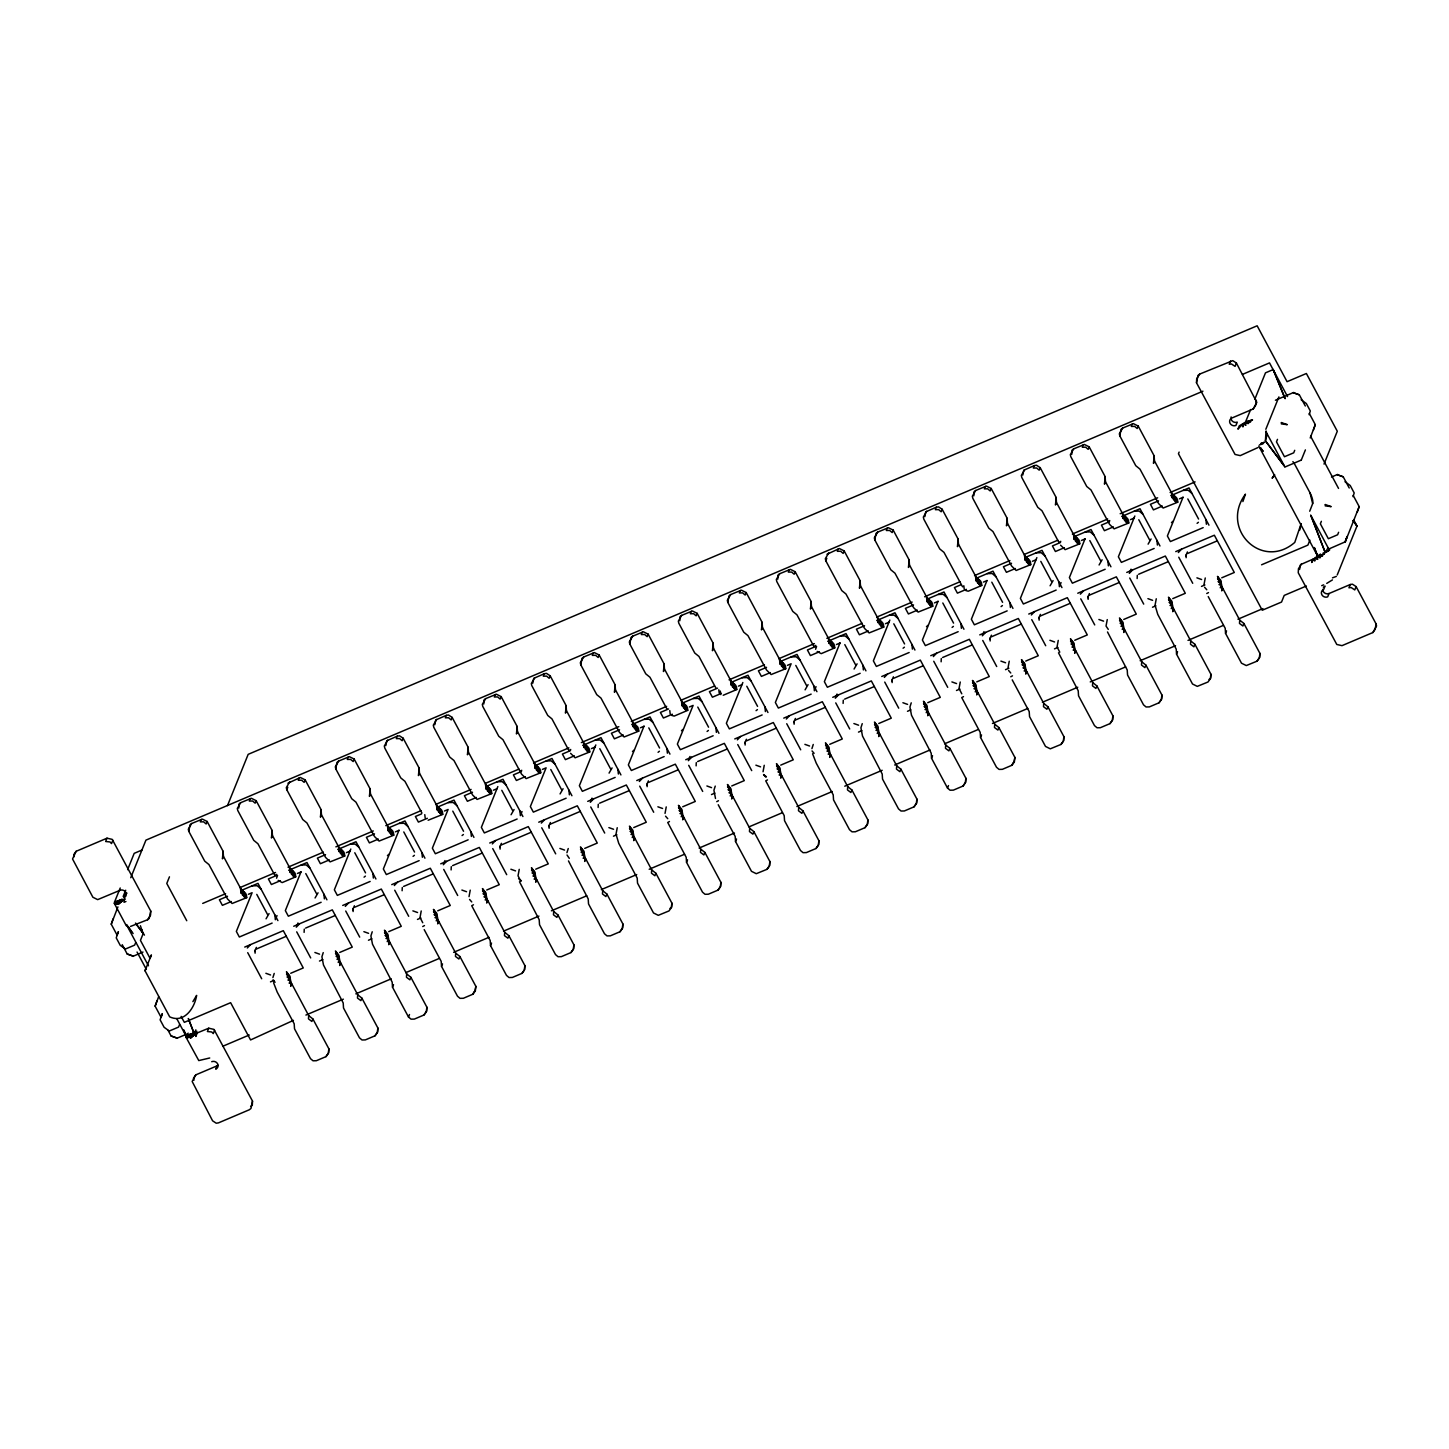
<?xml version="1.0" encoding="UTF-8"?>
<svg xmlns="http://www.w3.org/2000/svg" width="1449" height="1449" viewBox="0 0 1449 1449"><rect width="100%" height="100%" fill="white"/><g stroke="black" fill="none" stroke-linecap="round" stroke-linejoin="round"><path stroke-width="1.5" d="M74.261 856.667L73.79 854.584L76.127 851.306L107.009 838.192L112.207 839.369L150.75 911.077L150.551 915.116L147.563 919.753L130.464 926.454M238.795 808.053L238.994 803.996L240.661 802.692L251.365 798.29L256.147 800.681L272.122 830.476L272.448 835.53L289.438 867.263C291.774 871.737 295.795 870.559 295.705 876.862L282.193 882.586L278.19 880.394M209.725 1057.987L198.785 1060.577L186.142 1037.502L208.747 1028.21L213.945 1029.388L252.506 1101.095L252.307 1105.134L250.641 1106.456M291.702 983.835L290.706 986.316L290.959 982.295L289.22 983.255L290.343 980.701L287.971 980.067L289.891 979.144L287.065 976.952L289.619 977.749L286.522 974.145L289.565 976.59L286.413 971.826L289.709 975.757L290.959 982.295L308.691 1015.568L312.893 1018.973L328.851 1048.768L328.651 1052.825L325.971 1056.629L316.335 1060.722L313.02 1060.795L310.484 1058.639L294.527 1028.826L294.183 1023.773L277.194 992.058L273.553 982.694M385.796 745.619L386.738 740.801L397.298 736.146L399.507 735.82L403.166 738.229L419.123 768.042L419.449 773.096L436.439 804.811C438.775 809.303 442.796 808.125 442.706 814.41L428.125 820.243M340.714 963.024L339.7 965.505L339.972 961.484L338.215 962.444L339.338 959.89L336.983 959.238L338.885 958.332L336.059 956.141L338.613 956.938L335.516 953.333L338.559 955.779L335.407 951.015L338.722 954.945L339.972 961.484L357.704 994.739L361.888 998.144L377.845 1027.957L377.646 1032.014L374.983 1035.818L365.329 1039.911L362.015 1039.984L359.479 1037.828L343.522 1008.015L343.196 1002.962L323.471 964.98L321.913 956.757L323.236 952.609M434.791 724.79L435.732 719.99L446.31 715.335L448.502 715.009L452.16 717.418L468.118 747.231L468.462 752.266L485.451 784C487.788 788.491 491.809 787.314 491.718 793.599L477.119 799.413L472.555 794.958L453.954 760.49L449.751 757.084L433.794 727.289L433.305 725.206L436.656 719.428M389.709 942.194L388.712 944.694L388.966 940.673L387.227 941.633L388.35 939.079L385.977 938.427L387.879 937.521L385.054 935.329L387.626 936.126L384.528 932.522L387.571 934.967L384.42 930.204L387.716 934.134L388.966 940.673L406.698 973.927L410.882 977.332L426.857 1007.146L426.64 1011.185L423.977 1014.988L414.342 1019.1L411.027 1019.154L408.491 1016.999L392.516 987.204L392.19 982.15L372.484 944.168L370.908 935.945L372.23 931.779M483.803 703.979L484.002 699.939L485.669 698.617L496.373 694.216L501.155 696.607L517.13 726.42L517.456 731.455L534.446 763.188C536.782 767.68 540.803 766.503 540.712 772.788L526.132 778.602L521.549 774.146L502.948 739.678L498.764 736.273L482.789 706.478L482.318 704.395L485.669 698.617M438.703 921.383L437.707 923.882L437.978 919.861L436.221 920.821L437.344 918.268L434.99 917.615L436.892 916.71L434.066 914.518L436.62 915.297L433.523 911.711L436.566 914.156L433.414 909.392L436.729 913.323L437.978 919.861L455.692 953.116L459.894 956.521L475.852 986.334L474.928 991.152M532.797 683.167L533.739 678.349L544.317 673.713L546.508 673.387L550.167 675.795L566.124 705.609L566.45 710.644L583.44 742.377C585.776 746.869 589.815 745.692 589.707 751.977L575.126 757.791L570.562 753.317M487.715 900.572L486.701 903.053L486.973 899.05L485.234 899.992L486.357 897.456L483.984 896.804L485.886 895.899L483.06 893.707L485.632 894.486L482.535 890.9L485.56 893.327L482.408 888.581L485.723 892.493L486.973 899.05L504.705 932.305L508.889 935.71L524.846 965.523L524.647 969.562L521.984 973.366L512.348 977.459L509.034 977.532L506.48 975.376L490.523 945.581L490.197 940.528L471.722 905.734L473.461 904.774M536.71 879.76L535.713 882.242L535.967 878.239L534.228 879.181L535.351 876.627L532.978 875.993L534.898 875.087L532.073 872.896L534.627 873.675L531.529 870.088L534.572 872.515L531.421 867.77L534.735 871.682L535.967 878.239L553.699 911.493L557.901 914.899L573.858 944.712L573.659 948.751L570.978 952.554L561.343 956.648L558.028 956.72L555.492 954.565L539.535 924.752L539.191 919.717L519.485 881.735M585.722 858.949L584.708 861.431L584.979 857.41L583.222 858.369L584.364 855.816L581.991 855.182L583.893 854.276L581.067 852.066L583.621 852.863L580.542 849.277L583.567 851.704L580.415 846.959L583.73 850.871L584.979 857.41L602.712 890.682L606.896 894.087L622.853 923.901L622.653 927.94L619.991 931.743L610.337 935.837L607.022 935.909L604.487 933.754L588.529 903.941L588.203 898.905L568.479 860.923M679.816 620.733L680.016 616.676L681.664 615.372L692.387 610.971L697.168 613.362L713.125 643.157L713.469 648.21L730.459 679.943C732.796 684.417 736.817 683.24 736.726 689.543L723.214 695.266M634.716 838.138L633.72 840.619L633.974 836.598L632.235 837.558L633.358 835.004L630.985 834.37L632.905 833.447L630.061 831.255L632.633 832.052L629.536 828.448L632.579 830.893L629.427 826.147L632.724 830.06L633.974 836.598L651.706 869.871L655.89 873.276L671.865 903.071L671.666 907.128L669.999 908.451M683.729 817.327L682.714 819.808L682.986 815.787L681.229 816.747L682.352 814.193L679.998 813.559L681.899 812.635L679.074 810.444L681.628 811.241L678.53 807.636L681.573 810.082L678.422 805.318L681.736 809.248L682.986 815.787L700.7 849.06L704.902 852.465L720.859 882.26L720.66 886.317L717.998 890.121L708.344 894.214L705.029 894.287L702.493 892.131L686.536 862.318L686.192 857.283L667.735 822.489L669.474 821.529M777.805 579.111L778.004 575.054L779.671 573.732L790.393 569.348L795.175 571.721L811.132 601.534L811.458 606.588L828.448 638.321C830.802 642.795 834.823 641.617 834.715 647.902L821.221 653.644L817.2 651.452M732.723 796.515L731.709 798.997L731.98 794.976L730.242 795.936L731.365 793.382L728.992 792.748L730.894 791.824L728.068 789.633L730.64 790.429L727.543 786.825L730.568 789.27L727.416 784.507L730.731 788.437L731.98 794.976L749.713 828.248L753.897 831.654L769.854 861.449L769.654 865.506L766.992 869.309L756.287 873.693L751.488 871.32L735.531 841.507L735.204 836.453L718.215 804.738M781.717 775.704L780.721 778.185L780.975 774.164L779.236 775.124L780.359 772.571L778.004 771.919L779.906 771.013L777.081 768.821L779.634 769.618L776.537 766.014L779.58 768.459L776.429 763.695L779.743 767.626L780.975 774.164L798.707 807.419L802.909 810.824L818.866 840.637L818.667 844.695L816.004 848.498L806.35 852.592L803.036 852.664L800.5 850.509L784.543 820.695L784.199 815.642L765.742 780.848L767.481 779.906M830.73 754.875L829.716 757.374L829.987 753.353L828.248 754.313L829.371 751.759L826.999 751.107L828.9 750.202L826.075 748.01L828.629 748.807L825.55 745.203L828.574 747.648L825.423 742.884L828.737 746.815L829.987 753.353L847.719 786.608L851.903 790.013L867.86 819.826L867.661 823.865L864.999 827.669L855.345 831.78L852.03 831.835L849.494 829.679L833.537 799.884L833.211 794.831L816.222 763.098L812.581 753.752M924.824 516.659L925.748 511.859L936.326 507.204L938.517 506.878L942.176 509.287L958.133 539.1L958.477 544.136L975.467 575.869C977.803 580.361 981.824 579.183 981.734 585.468L968.222 591.21L965.777 590.54M879.724 734.063L878.728 736.563L878.982 732.542L877.243 733.502L878.366 730.948L875.993 730.296L877.913 729.39L875.087 727.199L877.641 727.978L874.544 724.391L877.587 726.837L874.435 722.073L877.732 725.985L878.982 732.542L896.714 765.797L900.916 769.202L916.873 799.015L916.674 803.054L913.993 806.858L904.357 810.969L901.043 811.023L898.507 808.868L882.532 779.073L882.206 774.02L862.499 736.038L860.923 727.815L862.246 723.649M973.819 495.848L974.018 491.809L975.684 490.487L986.389 486.085L991.188 488.476L1007.146 518.289L1007.472 523.324L1024.461 555.058C1026.798 559.549 1030.819 558.372 1030.728 564.657L1016.147 570.471L1011.565 565.998L992.963 531.548L988.779 528.142L972.822 498.329L972.333 496.246L975.684 490.487M928.737 713.252L927.722 715.734L927.994 711.731L926.237 712.673L927.36 710.137L925.005 709.485L926.907 708.579L924.082 706.388L926.636 707.166L923.538 703.58L926.581 706.007L923.43 701.262L926.744 705.174L927.994 711.731L945.726 744.985L949.91 748.39L965.867 778.204L965.668 782.243L963.005 786.046L953.351 790.14L950.037 790.212L947.501 788.057L931.544 758.262L931.218 753.208L911.493 715.226L909.936 707.003L911.24 702.837M1022.813 475.037L1023.755 470.219L1034.332 465.582L1036.524 465.256L1040.183 467.665L1056.14 497.478L1056.484 502.513L1073.474 534.246C1075.81 538.72 1079.831 537.561 1079.722 543.846L1065.142 549.66L1060.577 545.186M977.731 692.441L976.735 694.922L976.988 690.919L975.249 691.861L976.372 689.307L974 688.673L975.901 687.768L973.076 685.576L975.648 686.355L972.551 682.769L975.575 685.196L972.442 680.45L975.738 684.363L976.988 690.919L994.72 724.174L998.904 727.579L1014.88 757.392L1013.938 762.192M1071.825 454.225L1072.025 450.186L1073.691 448.864L1084.395 444.463L1089.177 446.853L1105.152 476.649L1105.478 481.702L1122.468 513.435C1124.804 517.909 1128.825 516.732 1128.735 523.035L1114.136 528.849L1109.572 524.375L1090.97 489.925L1086.768 486.52L1070.811 456.707L1070.34 454.624L1073.691 448.864M1026.725 671.63L1025.729 674.111L1026.001 670.09L1024.244 671.05L1025.367 668.496L1023.012 667.862L1024.914 666.957L1022.088 664.747L1024.642 665.544L1021.545 661.958L1024.588 664.385L1021.436 659.639L1024.751 663.551L1026.001 670.09L1043.715 703.363L1047.917 706.768L1063.874 736.581L1063.675 740.62L1061.012 744.424L1050.29 748.825L1045.508 746.434L1029.551 716.621L1029.207 711.586L1012.217 679.853M1075.738 650.818L1074.723 653.3L1074.995 649.279L1073.256 650.239L1074.379 647.685L1072.006 647.051L1073.908 646.127L1071.083 643.936L1073.637 644.733L1070.557 641.128L1073.582 643.573L1070.431 638.828L1073.745 642.74L1074.995 649.279L1092.727 682.551L1096.911 685.957L1112.868 715.752L1112.669 719.809L1110.006 723.612L1100.352 727.706L1097.056 727.778L1094.502 725.623L1078.545 695.81L1078.219 690.775L1058.495 652.774M1124.732 630.007L1123.736 632.489L1123.989 628.468L1122.251 629.427L1123.373 626.874L1121.001 626.24L1122.921 625.316L1120.095 623.124L1122.649 623.921L1119.552 620.317L1122.595 622.762L1119.443 617.999L1122.74 621.929L1123.989 628.468L1141.721 661.74L1145.924 665.145L1161.881 694.94L1161.681 698.998L1159.001 702.801L1149.365 706.895L1146.05 706.967L1143.515 704.812L1127.557 674.999L1127.213 669.963L1107.507 631.963M1257.895 447.596L1240.253 455.62L1235.055 454.443L1196.494 382.753L1196.693 378.696L1199.7 374.077L1232.773 360.638L1236.414 363.047L1256.844 402.387L1253.168 408.98L1231.94 418A4.401 4.021 22 0 0 1230.092 423.362A4.401 4.021 22 0 0 1235.943 425.445L1237.283 422.13A4.401 4.021 22 0 1 1231.143 416.932M1173.744 609.196L1172.73 611.677L1173.002 607.656L1171.245 608.616L1172.368 606.062L1170.013 605.428L1171.915 604.505L1169.089 602.313L1171.643 603.11L1168.546 599.506L1171.589 601.951L1168.437 597.187L1171.752 601.118L1173.002 607.656L1190.734 640.911L1194.918 644.334L1210.875 674.129L1210.676 678.186L1209.009 679.49M1222.739 588.385L1221.742 590.866L1221.996 586.845L1220.257 587.805L1221.38 585.251L1219.007 584.599L1220.909 583.693L1218.084 581.502L1220.656 582.299L1217.558 578.694L1220.601 581.14L1217.45 576.376L1220.746 580.306L1221.996 586.845L1239.728 620.1L1243.912 623.505L1259.887 653.318L1259.67 657.375L1257.007 661.179L1246.303 665.562L1241.503 663.189L1225.546 633.376L1225.22 628.323L1208.231 596.59M1299.572 569.457L1300.514 564.639L1314.044 558.698L1320.51 554.061M117.93 906.893L111.247 924.19L117.224 935.366M158.611 996.821L155.134 1006.167L161.111 1017.343L162.306 1013.63L160.115 1019.824L164.099 1027.269L169.279 1031.018L178.553 1027.087L179.549 1024.606M272.901 977.568L274.223 973.42M566.921 852.682L568.243 848.534M811.929 748.626L813.251 744.46M1265.828 429.266L1278.906 396.917M1310.222 437.96L1315.294 424.648L1309.316 413.472M1309.715 511.225L1312.667 503.636L1310.023 492.859L1295.062 464.93A8.785 2.644 67 0 0 1292.888 461.633M1328.751 549.026L1345.27 541.817L1359.18 506.607L1353.203 495.431M324.359 898.887L323.942 894.214M373.353 878.076L372.936 873.403M422.365 857.265L421.931 852.592M471.36 836.453L470.943 831.78M569.366 794.831L568.95 790.158M618.361 774.02L617.944 769.347M667.373 753.19L666.938 748.535M716.367 732.379L715.951 727.706M765.38 711.568L764.945 706.895M863.369 669.945L862.952 665.272M912.381 649.134L911.964 644.461M961.375 628.323L960.959 623.65M1010.388 607.511L1009.953 602.838M1108.376 565.871L1107.96 561.198M1157.389 545.059L1156.972 540.386M1206.383 524.248L1205.966 519.575M1242.88 501.571L1245.452 494.145C1219.641 528.921 1261.934 570.834 1294.772 542.415L1301.111 523.723M1299.789 529.99L1301.184 524.121M1267.259 434.084L1265.412 440.822L1284.756 466.669L1267.259 434.084A4.401 1.322 67 0 1 1266.046 430.969L1265.412 440.822L1284.212 465.763M1309.117 414.686L1310.313 410.973L1306.328 403.528L1301.148 399.779M1353.004 496.663L1354.199 492.95L1350.214 485.506L1345.034 481.756M111.247 924.19L113.113 918.829M155.134 1006.167L156.999 1000.788M255.096 953.188L255.259 949.946M304.272 929.135L304.109 932.377M353.103 911.548L353.266 908.324M402.279 887.513L402.116 890.737M451.273 866.683L451.11 869.925M500.104 849.114L500.267 845.872M549.117 828.303L549.28 825.061M598.274 804.249L598.111 807.491M647.123 786.68L647.286 783.438M696.281 762.627L696.118 765.869M745.13 745.04L745.275 741.816M794.124 724.228L794.287 721.004M843.282 700.193L843.119 703.417M892.131 682.606L892.294 679.364M941.289 658.552L941.126 661.795M990.138 640.983L990.283 637.741M1039.132 620.172L1039.295 616.93M1088.127 599.361L1088.29 596.119M1137.302 575.307L1137.139 578.549M1186.133 557.72L1186.296 554.496M1301.383 459.84L1305.404 449.896M1313.428 430.009L1315.294 424.648M1345.27 541.817L1347.135 536.456L1345.034 542.107M1357.315 511.986L1359.18 506.607M276.542 878.203L277.556 875.45M815.57 649.261L816.584 646.508M192.898 1001.639L196.629 995.409C194.691 1007.943 184.204 1023.7 169.696 1016.854L145.009 970.739L146.385 967.352M76.127 851.306L72.541 858.967L92.881 897.239L97.663 899.63L119.959 890.32A4.401 4.021 22 0 1 125.809 892.403A4.401 4.021 22 0 1 123.944 897.764L125.284 894.45A4.401 4.021 22 0 0 126.951 893.127M107.009 838.192L105.668 841.507L109.997 841.941L111.519 843.59L112.859 840.275M114.453 902.256L122.114 899.358L114.453 902.256L120.213 888.002M127.621 869.654L134.196 853.352L141.911 850.074M123.165 896.496L125.701 890.229M130.754 877.714L145.932 840.13L1202.924 391.194M117.423 934.152L118.42 931.653L116.228 937.847L120.213 945.309L125.393 949.041L134.648 945.11L135.663 942.629M150.75 911.077L149.211 918.431L147.563 919.753M141.712 929.515L143.107 933.754L140.444 940.383L150.044 958.314L151.402 954.927L145.009 970.739M169.461 876.826L166.78 883.455L186.74 920.713M191.648 823.503L188.298 829.263L188.787 831.346L204.744 861.159L208.946 864.564L227.547 899.014L232.112 903.488L246.692 897.674C246.801 891.37 242.78 892.548 240.443 888.074L223.454 856.341L223.11 851.306L207.153 821.492L202.371 819.102L191.648 823.503L190 824.825L188.787 831.346M201.302 819.409L200.288 821.891L203.603 821.818L206.156 823.974L207.153 821.492M227.475 805.626L248.177 754.349L1257.152 325.79L1287.074 381.685L1306.382 373.498L1337.3 431.241L1324.024 464.097M240.661 802.692L237.31 808.451L237.781 810.534L253.756 840.348L257.94 843.753L274.93 875.486L276.741 874.363M223.11 851.306L222.44 858.822L223.454 856.341M250.297 798.58L249.3 801.08L252.615 801.007L255.151 803.163L256.147 800.681M289.655 781.88L286.304 787.64L286.793 789.723L302.75 819.536L306.934 822.941L325.554 857.391L330.118 861.865L344.699 856.051C344.808 849.748 340.769 850.925 338.432 846.451L321.443 814.718L321.117 809.665L305.159 779.87L300.378 777.479L287.989 783.184M286.793 789.723L287.79 787.242M272.122 830.476L271.452 838.011L272.448 835.53M299.309 777.769L298.295 780.268L301.609 780.196L304.145 782.351L305.159 779.87M197.173 1033.137L195.832 1036.452L196.195 1033.499L190.308 1038.245L195.325 1033.735L186.812 1038.209L194.166 1033.717L195.869 1029.859M208.747 1028.21L207.406 1031.525L211.735 1031.978L213.257 1033.608L214.597 1030.293M217.984 1065.287A4.401 4.021 22 0 1 217.06 1065.848L195.832 1074.85L192.156 1081.461L212.586 1120.802L216.227 1123.21L218.437 1122.884L249.3 1109.771L250.967 1108.449L252.506 1101.095M269.061 913.613L266.055 918.811M254.716 951.522L256.382 947.392M338.668 761.051L335.317 766.829L335.788 768.912L351.745 798.725L355.947 802.13L374.548 836.58L379.113 841.054L393.711 835.222C393.802 828.937 389.781 830.114 387.444 825.64L370.455 793.907L370.111 788.854L354.154 759.041L349.372 756.668L338.668 761.051L337.001 762.373L335.788 768.912M277.013 915.587L275.346 919.698L274.93 915.025M217.06 1065.848L215.72 1069.163A4.401 4.021 22 0 0 217.585 1063.801A4.401 4.021 22 0 0 211.717 1061.7M321.117 809.665L320.446 817.2L321.443 814.718M300.975 871.918L285.344 910.606L288.351 916.203L321.135 902.274M348.303 756.958L347.307 759.457L350.622 759.385L353.158 761.54L354.154 759.041M297.987 922.995L296.302 927.179L299.526 923.792M318.055 892.801L315.067 897.982M387.662 740.24L384.311 746.018L384.8 748.101L400.757 777.896L404.941 781.319L421.931 813.034M370.111 788.854L369.441 796.389L370.455 793.907M350.821 849.023L334.357 889.795L337.345 895.391L370.147 881.445M397.298 736.146L396.302 738.628L399.616 738.573L402.152 740.729L403.166 738.229M308.691 1015.568L308.456 1018.864L311.879 1021.454L312.893 1018.973M352.723 909.881L354.389 905.77M419.123 768.042L418.453 775.577L419.449 773.096M398.982 830.295L383.351 868.983L386.34 874.562L419.141 860.634M446.31 715.335L445.296 717.816L448.61 717.762L451.164 719.918L452.16 717.418M328.851 1048.768L328.325 1053.332L325.971 1056.629M357.704 994.739L357.45 998.053L360.892 1000.643L361.888 998.144M468.118 747.231L467.447 754.766L468.462 752.266M495.304 694.524L494.308 697.005L497.623 696.933L500.159 699.088L501.155 696.607M421.224 910.968L420.029 917.452L422.746 922.741M392.516 987.204L393.53 984.704M444.988 860.561L443.303 864.727L446.527 861.358M377.845 1027.957L377.32 1032.521L374.983 1035.818M406.698 973.927L406.445 977.242L409.886 979.832L410.882 977.332M534.663 677.806L531.312 683.566L531.801 685.649L547.758 715.462L551.942 718.867L568.932 750.6L570.743 749.477M517.13 726.42L516.46 733.955L517.456 731.455M497.84 786.572L481.358 827.361L484.346 832.94L517.148 819.011M544.317 673.713L543.303 676.194L546.617 676.122L549.153 678.277L550.167 675.795M408.491 1016.999L409.487 1014.517M470.237 890.157L469.023 896.623M475.852 986.334L475.326 990.899L472.99 994.177L463.336 998.289L460.021 998.343L457.486 996.188L441.528 966.392L442.525 963.893M426.857 1007.146L426.332 1011.71L423.977 1014.988M455.692 953.116L455.457 956.431L458.88 959.003L459.894 956.521M514.069 809.538L511.062 814.736M499.724 847.448L501.39 843.318M583.675 656.995L580.324 662.754L580.795 664.837L596.753 694.651L600.955 698.056L619.556 732.506L624.121 736.98L638.719 731.165C638.81 724.88 634.789 726.058 632.452 721.566L615.463 689.833L615.119 684.797L599.162 654.984L594.38 652.593L583.675 656.995L582.009 658.317L580.795 664.837M522.02 811.531L520.372 815.642L519.937 810.969M566.124 705.609L565.454 713.125L566.45 710.644M593.311 652.901L592.315 655.383L595.63 655.31L598.165 657.466L599.162 654.984M519.231 869.346L518.036 875.812L520.752 881.119M490.523 945.581L491.537 943.082M472.99 994.177L473.986 991.696M504.705 932.305L504.451 935.619L507.893 938.191L508.889 935.71M563.063 788.727L560.075 793.925M548.736 826.636L550.403 822.507M671.756 715.426L674.22 716.078L687.714 710.354C687.804 704.051 683.783 705.228 681.447 700.755L664.457 669.021L664.131 663.968L648.174 634.173L643.374 631.782L632.67 636.183L629.319 641.943L629.808 644.026L645.765 673.839L649.949 677.244L666.938 708.978M629.808 644.026L631.003 637.506L632.67 636.183M615.119 684.797L614.448 692.314L615.463 689.833M595.829 744.949L579.365 785.72L582.353 791.317L615.155 777.389M642.324 632.09L641.309 634.571L644.624 634.499L647.16 636.654L648.174 634.173M592.007 798.127L590.304 802.293L593.529 798.924M524.846 965.523L524.321 970.087L521.984 973.366M553.699 911.493L553.464 914.808L556.887 917.38L557.901 914.899M612.076 767.916L609.069 773.114M681.664 615.372L678.331 621.132L678.802 623.215L694.759 653.028L698.961 656.433L715.951 688.166M664.131 663.968L663.461 671.503L664.457 669.021M643.99 726.221L628.359 764.909L631.347 770.506L664.149 756.577M691.318 611.261L690.304 613.76L693.618 613.688L696.172 615.843L697.168 613.362M617.238 827.723L616.024 834.189L618.723 843.3L637.198 878.094L637.524 883.129L653.499 912.942L658.281 915.333L668.985 910.932L671.34 907.654L671.865 903.071M573.858 944.712L573.333 949.276L570.978 952.554M602.712 890.682L602.458 893.979L605.899 896.569L606.896 894.087M646.725 785.014L648.391 780.884M730.676 594.561L727.326 600.321L727.796 602.404L743.772 632.217L747.956 635.622L766.557 670.072L771.14 674.546L785.72 668.732C785.811 662.428 781.79 663.606 779.453 659.132L762.464 627.399L762.138 622.346L746.181 592.55L741.381 590.16L730.676 594.561L729.01 595.865L727.796 602.404M713.125 643.157L712.455 650.692L713.469 648.21M740.312 590.449L739.316 592.949L742.631 592.876L745.166 595.032L746.181 592.55M666.232 806.912L665.037 813.378M689.996 756.487L688.311 760.671L691.535 757.284M622.853 923.901L622.327 928.465L619.991 931.743M651.706 869.871L651.452 873.167L654.894 875.757L655.89 873.276M779.671 573.732L776.32 579.509L776.809 581.592L792.766 611.406L796.95 614.811L813.94 646.526L815.769 645.403M762.138 622.346L761.468 629.88L762.464 627.399M742.848 682.515L726.366 723.286L729.354 728.883L762.156 714.955M789.325 569.638L788.31 572.12L791.625 572.065L794.161 574.221L795.175 571.721M715.245 786.101L713.922 790.248L715.498 798.471M686.536 862.318L687.532 859.837M700.7 849.06L700.465 852.356L703.888 854.946L704.902 852.465M744.732 743.391L746.398 739.262M828.683 552.92L825.332 558.698L825.803 560.781L841.76 590.576L845.962 593.999L864.564 628.449L869.128 632.923L883.727 627.091C883.818 620.806 879.797 621.983 877.46 617.491L860.471 585.776L860.126 580.723L844.169 550.91L839.388 548.537L827.017 554.243M825.803 560.781L826.818 558.3M811.132 601.534L810.462 609.069L811.458 606.588M838.319 548.827L837.323 551.308L840.637 551.254L843.173 553.409L844.169 550.91M764.239 765.289L763.043 771.756M735.531 841.507L736.545 839.025M720.859 882.26L720.334 886.842L717.998 890.121M749.713 828.248L749.459 831.545L752.9 834.135L753.897 831.654M808.071 684.653L805.083 689.851M793.744 722.562L795.41 718.45M877.677 532.109L874.327 537.887L874.816 539.97L890.773 569.765L894.957 573.17L913.576 607.638L918.141 612.094L932.721 606.28C932.83 599.995 928.791 601.172 926.454 596.68L909.465 564.947L909.139 559.912L893.182 530.099L888.382 527.726L877.677 532.109L876.011 533.431L874.816 539.97M816.041 686.645L814.374 690.756L813.958 686.083M860.126 580.723L859.456 588.258L860.471 585.776M840.003 642.976L824.372 681.664L827.361 687.243L860.163 673.314M887.331 528.016L886.317 530.497L889.632 530.443L892.167 532.58L893.182 530.099M837.015 694.053L835.312 698.219L838.536 694.85M769.854 861.449L769.347 866.013L766.992 869.309M798.707 807.419L798.471 810.734L801.895 813.324L802.909 810.824M857.083 663.841L854.077 669.04M926.672 511.298L923.339 517.076L923.81 519.159L939.767 548.954L943.969 552.359L962.571 586.827M909.139 559.912L908.469 567.447L909.465 564.947M889.849 620.063L873.367 660.853L876.373 666.431L909.157 652.503M936.326 507.204L935.329 509.686L938.626 509.613L941.18 511.769L942.176 509.287M818.866 840.637L818.341 845.202L816.004 848.498M847.719 786.608L847.466 789.922L850.907 792.512L851.903 790.013M891.751 680.939L893.399 676.81M958.133 539.1L957.463 546.635L958.477 544.136M938.01 601.335L922.379 640.041L925.368 645.62L958.169 631.692M985.32 486.393L984.324 488.874L987.638 488.802L990.174 490.957L991.188 488.476M867.86 819.826L867.335 824.39L864.999 827.669M896.714 765.797L896.46 769.111L899.901 771.683L900.916 769.202M1024.678 469.675L1021.328 475.435L1021.817 477.518L1037.774 507.331L1041.958 510.736L1058.947 542.469L1060.777 541.346M1007.146 518.289L1006.475 525.806L1007.472 523.324M987.004 580.524L971.373 619.23L974.362 624.809L1007.164 610.88M1034.332 465.582L1033.318 468.063L1036.633 467.991L1039.187 470.146L1040.183 467.665M960.252 682.026L959.039 688.492L961.774 693.799M931.544 758.262L932.54 755.762M984.016 631.619L982.331 635.785L985.537 632.416M916.873 799.015L916.348 803.579L913.993 806.858M945.726 744.985L945.472 748.3L948.896 750.872L949.91 748.39M989.739 639.317L991.406 635.187M1056.14 497.478L1055.47 504.995L1056.484 502.513M1036.85 557.63L1020.386 598.401L1023.374 603.998L1056.158 590.069M1083.327 444.771L1082.331 447.252L1085.645 447.18L1088.181 449.335L1089.177 446.853M947.501 788.057L948.497 785.575M1009.247 661.215L1008.051 667.681M1014.88 757.392L1014.354 761.957L1012 765.235L1002.364 769.328L999.049 769.401L996.495 767.246L980.538 737.432L981.553 734.951M965.867 778.204L965.342 782.768L963.005 786.046M994.72 724.174L994.467 727.489L997.908 730.061L998.904 727.579M1053.079 580.596L1050.09 585.794M1038.752 618.506L1040.418 614.376M1122.685 428.053L1119.334 433.812L1119.823 435.895L1135.781 465.709L1139.965 469.114L1158.584 503.564L1163.149 508.038L1177.729 502.223C1177.838 495.92 1173.799 497.098 1171.462 492.624L1154.473 460.891L1154.147 455.837L1138.189 426.042L1133.408 423.651L1122.685 428.053L1121.019 429.357L1119.823 435.895M1061.048 582.57L1059.382 586.7L1058.965 582.027M1105.152 476.649L1104.464 484.183L1105.478 481.702M1085.011 538.901L1069.38 577.59L1072.369 583.186L1105.17 569.258M1132.339 423.941L1131.325 426.441L1134.639 426.368L1137.175 428.524L1138.189 426.042M1058.259 640.404L1057.045 646.87L1059.78 652.177M1012 765.235L1013.014 762.754M1043.715 703.363L1043.479 706.659L1046.902 709.249L1047.917 706.768M1102.091 559.785L1099.085 564.983M1087.746 597.694L1089.413 593.565M1154.147 455.837L1153.476 463.372L1154.473 460.891M1134.857 516.007L1118.374 556.778L1121.381 562.375L1154.165 548.447M1196.494 382.753L1198.033 375.382L1199.7 374.077M1107.253 619.592L1106.04 626.059L1108.286 629.391M1131.017 569.167L1129.332 573.351L1132.538 569.964M1063.874 736.581L1063.349 741.145L1061.012 744.424M1179.124 452.088L1178.454 453.754L1262.242 610.246L1281.55 602.041L1284.212 595.412L1306.364 586.012M1092.727 682.551L1092.474 685.848L1095.915 688.438L1096.911 685.957M1151.086 538.974L1148.097 544.154M1230.563 360.964L1229.223 364.279L1231.433 363.953L1235.073 366.362L1236.414 363.047M1183.018 497.279L1167.387 535.967L1170.375 541.564L1203.177 527.635M1156.266 598.781L1155.052 605.247L1157.751 614.358L1176.226 649.134L1176.552 654.187L1192.509 684L1197.291 686.373L1208.013 681.99L1210.35 678.693L1210.875 674.129M1112.868 715.752L1112.343 720.334L1110.006 723.612M1141.721 661.74L1141.486 665.037L1144.909 667.627L1145.924 665.145M1185.753 556.072L1187.419 551.942M1245.723 421.75L1252.534 419.92L1245.416 422.239L1250.885 421.605L1244.872 422.8L1248.64 423.416L1244.13 423.398L1245.923 425.227L1243.224 423.996L1242.934 426.912L1242.228 424.557L1237.935 429.176L1239.275 425.861L1245.416 422.239L1250.668 409.524M1254.78 399.344L1265.484 372.846L1273.2 369.567L1285.136 398.692M1256.374 400.304L1255.504 405.702L1253.168 408.98M1205.26 577.97L1204.047 584.436M1176.552 654.187L1177.548 651.706M1161.881 694.94L1161.355 699.523L1159.001 702.801M1190.734 640.911L1190.48 644.225L1193.922 646.815L1194.918 644.334M1277.493 439.355L1276.478 441.836L1284.466 456.743L1293.722 452.812L1294.718 450.313M1225.546 633.376L1226.56 630.895M1239.728 620.1L1239.475 623.414L1242.916 626.004L1243.912 623.505M1259.887 653.318L1259.362 657.882L1257.007 661.179M1309.896 540.151L1307.886 545.114L1261.59 564.784M1301.437 564.096L1298.449 568.732L1298.25 572.772L1336.793 644.479L1341.991 645.656L1372.873 632.543L1375.21 629.264L1376.061 623.867L1356.119 586.61L1352.46 584.201L1350.269 584.508L1329.041 593.529L1327.701 596.843A4.401 4.021 22 0 1 1321.85 594.76A4.401 4.021 22 0 1 1323.716 589.399L1325.056 586.084A4.401 4.021 22 0 0 1323.39 587.388M1321.379 521.314L1320.365 523.813L1328.353 538.72L1337.608 534.772L1338.622 532.29M1313.011 559.169L1311.689 562.484L1314.044 558.698L1314.75 561.053L1315.04 558.137L1317.739 559.368L1315.946 557.539L1320.456 557.557L1316.688 556.923L1322.702 555.746L1317.25 556.362L1324.35 554.061L1317.539 555.873L1258.746 446.057M1337.228 574.963L1356.989 526.059L1353.801 520.119M1350.269 584.508L1348.928 587.823L1351.12 587.515L1354.779 589.924L1356.119 586.61M1372.873 632.543L1376.55 625.95L1376.061 623.867M247.308 947.99L250.514 944.603M345.297 906.368L348.521 902.981M394.309 885.538L397.515 882.169M492.316 843.916L495.522 840.547M541.31 823.104L544.534 819.736M639.317 781.482L642.523 778.113M737.324 739.859L740.53 736.472M786.318 719.048L789.542 715.661M884.325 677.408L887.531 674.039M933.319 656.596L936.543 653.227M1031.326 614.974L1034.55 611.605M1080.338 594.162L1083.544 590.794M1178.327 552.54L1181.551 549.153M176.814 1018.738L186.269 1036.397L188.153 1033.137M1328.099 547.74L1325.255 552.594L1310.657 515.047L1328.099 547.74A4.401 1.322 67 0 0 1329.711 549.877L1325.255 552.594L1311.146 516.061M1274.45 474.747L1272.113 478.279L1274.631 474.837M195.832 1074.85L193.496 1078.147L193.967 1080.229M127.204 954.003L133.054 956.086L127.204 954.003L122.223 944.676M171.091 1035.963L176.941 1038.064L171.091 1035.963L168.102 1030.384M1299.336 394.834L1293.486 392.751L1299.336 394.834L1305.314 406.01M1343.223 476.812L1337.373 474.729L1343.223 476.812L1349.218 487.987M1323.046 553.083L1328.606 550.928M387.444 855.616L388.93 854.276M632.47 751.542L633.938 750.22M681.465 730.731L682.95 729.408M926.472 626.656L927.958 625.334M1171.48 522.6L1172.966 521.278M364.061 877.17L365.383 876.12M413.056 856.359L414.396 855.308M462.068 835.548L463.39 834.497M658.081 752.303L659.404 751.234M707.076 731.473L708.398 730.423M756.07 710.662L757.41 709.612M903.089 648.228L904.411 647.178M952.084 627.417L953.406 626.366M1001.078 606.606L1002.418 605.555M1197.091 523.343L1198.414 522.292M1332.428 579.908L1326.723 583.404M519.937 771.411L521.749 770.288M1107.96 521.658L1109.771 520.535M183.824 1030.13L186.269 1036.397L190.707 1033.662M196.955 1031.29L186.269 1036.397L183.914 1030.293M422.728 926.545L424.466 925.585M716.73 801.677L718.469 800.717M963.494 696.643L961.738 697.603L980.212 732.397L980.538 737.432M1010.75 676.792L1012.489 675.832M1206.745 593.529L1208.502 592.587M126.28 925.73L114.326 903.379L125.357 898.996M186.142 1037.502L193.931 1033.481L186.269 1036.397M114.326 903.379L122.35 899.594L114.996 904.085L122.821 899.666L116.409 904.321L123.509 899.594L118.492 904.104L124.379 899.358L124.016 902.31L125.936 901.495M1242.445 374.403L1269.505 362.902L1287.527 396.573M1275.41 400.232L1293.722 392.444M202.715 903.415L225.591 893.689M240.154 887.513L275.527 872.479M288.007 867.172L323.381 852.157M335.86 846.85L373.299 830.947M385.796 825.64L421.152 810.625M435.714 804.43L471.088 789.415M485.65 783.239L518.941 769.093M533.504 762.899L568.877 747.883M581.357 742.576L618.795 726.673M631.293 721.367L666.649 706.351M681.211 700.157L714.502 686.029M729.064 679.835L764.438 664.819M779.001 658.625L814.374 643.61M826.854 638.303L862.209 623.287M876.772 617.093L912.146 602.078M924.625 596.771L959.999 581.755M974.561 575.561L1009.935 560.546M1024.497 554.351L1057.788 540.223M1072.351 534.029L1107.706 519.014M1120.186 513.707L1157.642 497.804M1170.122 492.497L1195.099 481.901M227.511 896.297L219.397 899.757L222.385 905.335L231.333 901.532M241.729 890.266L257.976 883.365L277.918 920.622M276.524 875.486L268.391 878.945L271.38 884.524L280.345 880.72M288.695 870.306L306.971 862.553L326.931 899.811M325.518 854.675L317.403 858.116L320.392 863.713L329.34 859.909M337.708 849.494L355.983 841.742L375.925 879M374.512 833.863L366.398 837.305L369.386 842.901L378.352 839.098M388.73 827.814L404.977 820.931L424.937 858.188M421.496 813.903L415.392 816.493L418.399 822.09L427.346 818.287M437.743 807.002L453.99 800.102L473.932 837.377M472.519 792.241L464.404 795.682L467.393 801.279L476.359 797.475M486.737 786.191L502.984 779.29L522.926 816.548M521.531 771.429L513.399 774.871L516.387 780.468L525.353 776.664M535.75 765.38L551.978 758.479L571.938 795.736M570.526 750.6L562.411 754.06L565.4 759.638L574.347 755.835M582.715 745.438L600.991 737.668L620.933 774.925M619.538 729.789L611.406 733.248L614.394 738.827L623.36 735.023M631.71 724.627L649.985 716.857L669.945 754.114M668.532 708.978L660.4 712.437L663.407 718.016L672.354 714.212M682.751 702.946L698.998 696.045L718.939 733.303M717.527 688.166L709.412 691.626L712.401 697.204L721.367 693.401M731.745 682.135L747.992 675.234L767.952 712.491M766.539 667.355L758.407 670.796L761.395 676.393L770.361 672.59M780.757 661.324L797.004 654.423L816.946 691.68M815.533 646.544L807.419 649.985L810.408 655.582L819.355 651.778M827.723 641.364L845.999 633.611L865.941 670.869M864.546 625.733L856.413 629.174L859.402 634.771L868.368 630.967M876.717 620.552L894.993 612.782L914.953 650.058M913.54 604.921L905.408 608.363L908.414 613.959L917.362 610.156M927.758 598.872L944.005 591.971L963.947 629.228M960.506 584.961L954.42 587.551L957.409 593.148L966.374 589.345M976.753 578.06L993 571.16L1012.96 608.417M1011.547 563.281L1003.414 566.74L1006.421 572.319L1015.369 568.515M1025.765 557.249L1042.012 550.348L1061.954 587.606M1060.541 542.469L1052.427 545.929L1055.415 551.508L1064.363 547.704M1074.76 536.438L1091.006 529.537L1110.948 566.794M1109.554 521.658L1101.421 525.118L1104.41 530.696L1113.375 526.893M1121.725 516.478L1140.001 508.726L1159.961 545.983M1158.548 500.847L1150.434 504.306L1153.422 509.885L1162.37 506.081M1170.738 495.667L1189.013 487.915L1208.955 525.172M248.431 894.268L252.09 892.729L236.35 931.417L239.339 937.014L272.14 923.085M297.425 873.457L301.102 871.9M346.438 852.646L350.097 851.088M395.432 831.835L399.091 830.277M444.445 811.023L448.103 809.466L432.363 848.172L435.352 853.751L468.154 839.822M493.439 790.212L497.098 788.654M542.433 769.401L546.11 767.843L530.352 806.55L533.359 812.128L566.142 798.2M591.446 748.59L595.104 747.032M640.44 727.778L644.117 726.221M689.452 706.949L693.111 705.409L677.371 744.098L680.36 749.694L713.162 735.766M738.447 686.138L742.105 684.58M787.441 665.326L791.118 663.769L775.36 702.475L778.367 708.072L811.15 694.125M836.453 644.515L840.112 642.958M885.448 623.704L889.125 622.146M934.46 602.893L938.119 601.335M983.454 582.081L987.113 580.524M1032.449 561.27L1036.126 559.712M1081.461 540.459L1085.12 538.901M1130.455 519.63L1134.132 518.09M1179.468 498.818L1183.127 497.261M132.819 956.394L142.98 952.065M1284.865 467.049L1301.148 460.148M1331.504 477.011L1337.608 474.421M244.736 947.066L283.316 930.675L303.258 967.95L290.724 973.275M293.73 926.255L332.31 909.863L352.27 947.121L339.718 952.446M342.725 905.444L381.322 889.052L401.264 926.309L388.73 931.635M391.737 884.633L430.317 868.241L450.259 905.498L437.725 910.823M440.731 863.821L479.311 847.43L499.271 884.687L486.737 890.012M489.744 843.01L528.324 826.618L548.265 863.876L535.732 869.201M538.738 822.199L577.318 805.807L597.278 843.064L584.726 848.389M587.733 801.369L626.33 784.996L646.272 822.253L633.738 827.578M636.745 780.558L675.325 764.166L695.285 801.442L682.733 806.767M685.739 759.747L724.337 743.355L744.279 780.631L731.745 785.956M734.752 738.936L773.331 722.544L793.273 759.801L780.739 765.126M783.746 718.124L822.326 701.733L842.286 738.99L829.734 744.315M832.74 697.313L871.338 680.921L891.28 718.179L878.746 723.504M881.753 676.502L920.332 660.11L940.292 697.367L927.74 702.693M930.747 655.691L969.345 639.299L989.287 676.556L976.753 681.881M979.759 634.879L1018.339 618.488L1038.281 655.745L1025.747 661.07M1028.754 614.05L1067.333 597.676L1087.293 634.934L1074.741 640.259M1077.766 593.239L1116.346 576.847L1136.288 614.122L1123.754 619.447M1126.761 572.427L1165.34 556.036L1185.3 593.293L1172.748 598.636M1175.755 551.616L1214.353 535.224L1234.294 572.482L1221.761 577.807M256.6 948.896L286.304 936.271M305.594 928.084L335.299 915.46M354.607 907.255L384.311 894.649M403.601 886.444L433.305 873.838M452.595 865.633L482.318 853.026M501.608 844.821L531.312 832.197M550.602 824.01L580.306 811.386M599.614 803.199L629.319 790.574M648.609 782.388L678.313 769.763M697.603 761.576L727.326 748.952M746.615 740.765L776.32 728.141M795.61 719.936L825.332 707.329M844.622 699.124L874.327 686.518M893.616 678.313L923.321 665.707M942.611 657.502L972.333 644.877M991.623 636.691L1021.328 624.066M1040.617 615.879L1070.34 603.255M1089.63 595.068L1119.334 582.444M1138.624 574.257L1168.329 561.632M1187.637 553.446L1217.341 540.821M270.474 981.879L273.843 980.43M319.468 961.049L322.837 959.618M368.463 940.238L371.85 938.807M417.475 919.427L420.844 917.996M613.47 836.182L616.857 834.751M711.477 794.559L714.864 793.11M858.478 732.107L861.865 730.676M907.491 711.296L910.86 709.865M956.485 690.485L959.872 689.054M1005.497 669.673L1008.866 668.243M1054.492 648.862L1057.879 647.431M1152.498 607.24L1155.867 605.791M1201.493 586.41L1204.88 584.979M176.706 1038.353L186.867 1034.043M191.522 1033.898L195.38 1032.249M223.055 1046.142L249.228 1035.021M293.423 1020.368L250.568 1039.947L230.626 1002.69L184.331 1022.342L181.125 1016.365M305.902 1015.061L343.359 999.158M355.838 993.869L391.212 978.836M405.774 972.659L439.065 958.514M453.628 952.337L488.983 937.304M503.546 931.127L538.919 916.094M551.399 910.805L586.773 895.772M601.335 889.595L636.709 874.562M649.188 869.273L684.544 854.24M699.106 848.063L734.48 833.03M749.042 826.854L782.333 812.708M796.896 806.532L832.269 791.498M844.749 786.191L882.187 770.288M894.685 765L930.041 749.966M944.603 743.79L977.894 729.644M992.456 723.468L1027.83 708.434M1042.392 702.258L1077.766 687.224M1090.246 681.918L1125.601 666.902M1140.164 660.726L1175.537 645.693M1188.017 640.386L1223.391 625.37M1237.953 619.194L1262.912 608.58M1321.723 585.668L1323.643 584.853M1260.666 443.72L1264.506 442.271L1260.956 443.43M1332.5 577.843L1336.322 576.412M1183.217 490.36L1188.198 490.269L1192.002 493.493M1134.223 511.189L1139.186 511.08L1143.007 514.304M1085.21 532L1090.191 531.892L1093.995 535.134M1036.216 552.812L1041.179 552.703L1045.001 555.945M987.222 573.623L992.185 573.514L995.988 576.756M938.209 594.434L943.19 594.325L946.994 597.568M889.215 615.245L894.178 615.155L898 618.379M840.203 636.057L845.184 635.966L848.987 639.19M791.208 656.868L796.171 656.777L799.993 660.001M742.214 677.679L747.177 677.589L750.98 680.813M693.202 698.509L698.164 698.4L701.986 701.624M644.207 719.32L649.17 719.211L652.974 722.453M595.195 740.131L600.176 740.022L603.979 743.265M546.201 760.942L551.163 760.834L554.985 764.076M497.206 781.754L502.169 781.645L505.973 784.887M448.194 802.565L453.157 802.474L456.978 805.698M399.2 823.376L404.162 823.286L407.966 826.51M350.187 844.187L355.168 844.097L358.972 847.321M301.193 864.999L306.156 864.908L309.977 868.132M252.18 885.828L257.161 885.719L260.965 888.943M1259.471 444.861L1262.858 443.974M1201.601 579.528L1196.91 577.843M1152.589 600.339L1147.916 598.654M1103.595 621.15L1098.903 619.484M1054.582 641.961L1049.909 640.295M1005.588 662.773L1000.897 661.106M956.575 683.584L951.902 681.918M907.581 704.395L902.908 702.729M858.587 725.206L853.896 723.54M809.574 746.018L804.901 744.351M760.58 766.847L755.889 765.163M711.568 787.658L706.895 785.974M662.573 808.47L657.882 806.803M613.579 829.281L608.888 827.614M564.567 850.092L559.894 848.426M515.572 870.903L510.881 869.237M466.56 891.715L461.887 890.048M417.566 912.526L412.874 910.86M368.571 933.337L363.88 931.671M319.559 954.166L314.886 952.482M270.565 974.978L265.873 973.293M766.394 776.755L763.569 774.563L765.76 777.062M518.561 878.619L521.386 880.811M1204.59 587.243L1206.782 589.743M1008.576 670.489L1010.768 672.988M665.562 816.185L667.754 818.685M469.567 899.431L471.758 901.93M812.038 750.944L814.103 753.335M273.01 979.886L275.075 982.277M1260.376 447.669L1263.075 451.219M143.523 933.808L135.481 923.122L144.447 935.112M148.468 965.795L126.407 924.607L133.127 933.518M1260.286 447.542L1262.858 451.001M126.407 924.607L131.569 931.508M1353.112 520.571L1356.989 526.059L1353.167 520.68M567.03 855.001L569.276 858.333M1310.602 436.24L1338.532 488.404M1187.818 498.945L1198.577 519.05M1178.761 557.213L1192.726 583.295M1138.805 519.756L1149.582 539.879M1129.749 578.024L1143.714 604.106M1089.811 540.568L1100.588 560.691M1080.755 598.835L1094.719 624.917M1040.799 561.379L1051.576 581.502M1031.742 619.647L1045.707 645.729M991.804 582.19L1002.581 602.313M982.748 640.458L996.713 666.54M942.81 603.001L953.569 623.124M933.754 661.269L947.718 687.351M893.798 623.813L904.574 643.936M884.741 682.081L898.706 708.163M844.803 644.624L855.562 664.747M835.747 702.892L849.712 728.974M795.791 665.435L806.568 685.558M786.735 723.721L800.699 749.803M746.796 686.265L757.573 706.369M737.74 744.532L751.705 770.614M697.784 707.076L708.561 727.199M688.728 765.344L702.693 791.426M648.79 727.887L659.567 748.01M639.733 786.155L653.698 812.237M599.795 748.698L610.554 768.821M590.739 806.966L604.704 833.048M550.783 769.51L561.56 789.633M541.727 827.777L555.692 853.859M501.789 790.321L512.566 810.444M492.732 848.589L506.697 874.671M452.776 811.132L463.553 831.255M443.72 869.4L457.685 895.482M403.782 831.943L414.559 852.066M424.195 929.606L441.184 961.339L441.528 966.392M394.726 890.211L408.69 916.293M354.788 852.755L365.546 872.878M345.731 911.041L359.696 937.123M305.775 873.584L316.552 893.689M296.719 931.852L310.684 957.934M256.781 894.395L267.558 914.518M247.725 952.663L261.689 978.745M137.057 952.047L146.367 969.435M1177.729 502.223L1174.559 496.21L1176.642 502.296L1173.871 495.848L1175.284 501.553L1173.092 495.087L1173.726 500.032L1172.277 493.982L1172.078 497.822L1171.462 492.624M1128.735 523.035L1125.565 517.021L1127.648 523.107L1124.877 516.659L1126.29 522.365L1124.098 515.898L1124.732 520.843L1123.283 514.793L1123.084 518.633L1122.468 513.435M1079.722 543.846L1076.553 537.851L1078.654 543.918L1075.882 537.47L1077.277 543.176L1075.104 536.71L1075.719 541.654L1074.27 535.605L1074.071 539.463L1073.474 534.246M1030.728 564.657L1027.558 558.662L1029.641 564.748L1026.87 558.282L1028.283 563.987L1026.091 557.521L1026.725 562.466L1025.276 556.416L1025.077 560.274L1024.461 555.058M981.734 585.468L978.546 579.473L980.647 585.559L977.876 579.093L979.27 584.798L977.097 578.332L977.713 583.277L976.264 577.227L976.083 581.085L975.467 575.869M932.721 606.28L929.552 600.284L931.635 606.37L928.863 599.904L930.276 605.628L928.084 599.143L928.718 604.088L927.269 598.039L927.07 601.896L926.454 596.68M883.727 627.091L880.557 621.096L882.64 627.182L879.869 620.715L881.282 626.439L879.09 619.955L879.706 624.899L878.275 618.868L878.076 622.708L877.46 617.491M834.715 647.902L831.545 641.907L833.646 647.993L830.875 641.545L832.269 647.25L830.078 640.766L830.712 645.729L829.263 639.679L829.063 643.519L828.448 638.321M785.72 668.732L782.551 662.718L784.634 668.804L781.862 662.356L783.275 668.061L781.083 661.595L781.717 666.54L780.268 660.49L780.069 664.33L779.453 659.132M736.726 689.543L733.538 683.53L735.639 689.615L732.868 683.167L734.263 688.873L732.089 682.407L732.705 687.351L731.256 681.302L731.057 685.142L730.459 679.943M687.714 710.354L684.544 704.341L686.627 710.427L683.856 703.979L685.268 709.684L683.077 703.218L683.711 708.163L682.262 702.113L682.062 705.953L681.447 700.755M638.719 731.165L635.55 725.17L637.632 731.238L634.861 724.79L636.256 730.495L634.082 724.029L634.698 728.974L633.249 722.924L633.068 726.782L632.452 721.566M589.707 751.977L586.537 745.981L588.638 752.067L585.849 745.601L587.262 751.307L585.07 744.84L585.704 749.785L584.255 743.735L584.056 747.593L583.44 742.377M540.712 772.788L537.543 766.793L539.626 772.878L536.854 766.412L538.267 772.118L536.076 765.652L536.71 770.596L535.261 764.547L535.061 768.405L534.446 763.188M491.718 793.599L488.53 787.604L490.631 793.69L487.86 787.224L489.255 792.947L487.081 786.463L487.697 791.408L486.248 785.358L486.049 789.216L485.451 784M442.706 814.41L439.536 808.415L441.619 814.501L438.848 808.035L440.261 813.758L438.069 807.274L438.703 812.219L437.254 806.187L437.055 810.027L436.439 804.811M393.711 835.222L390.542 829.226L392.625 835.312L389.853 828.864L391.248 834.57L389.075 828.085L389.69 833.048L388.241 826.999L388.06 830.838L387.444 825.64M344.699 856.051L341.529 850.038L343.63 856.124L340.841 849.675L342.254 855.381L340.062 848.915L340.696 853.859L339.247 847.81L339.048 851.65L338.432 846.451M295.705 876.862L292.535 870.849L294.618 876.935L291.847 870.487L293.259 876.192L291.068 869.726L291.702 874.671L290.253 868.621L290.054 872.461L289.438 867.263M246.692 897.674L243.523 891.66L245.624 897.746L242.852 891.298L244.247 897.003L242.074 890.537L242.689 895.482L241.24 889.432L241.041 893.29L240.443 888.074M1273.2 369.567L1284.901 398.221M1314.297 547.541L1317.539 555.873L1314.406 547.758M188.298 1018.502L193.985 1033.119L188.497 1018.901M140.39 925.73L143.107 933.754M720.28 691.046L720.769 694.614M963.802 585.722L964.219 589.019M718.795 689.778L719.211 693.075M669.782 710.59L670.199 713.904M424.774 814.664L425.191 817.961M1329.041 593.529A4.401 4.021 22 0 1 1322.72 589.363M1310.023 492.859A8.785 2.644 67 0 1 1312.667 503.636M1281.423 422.583L1281.369 423.905L1287.292 424.666L1281.423 422.583M1325.328 504.56L1325.255 505.882L1331.178 506.643L1325.328 504.56"/></g></svg>
